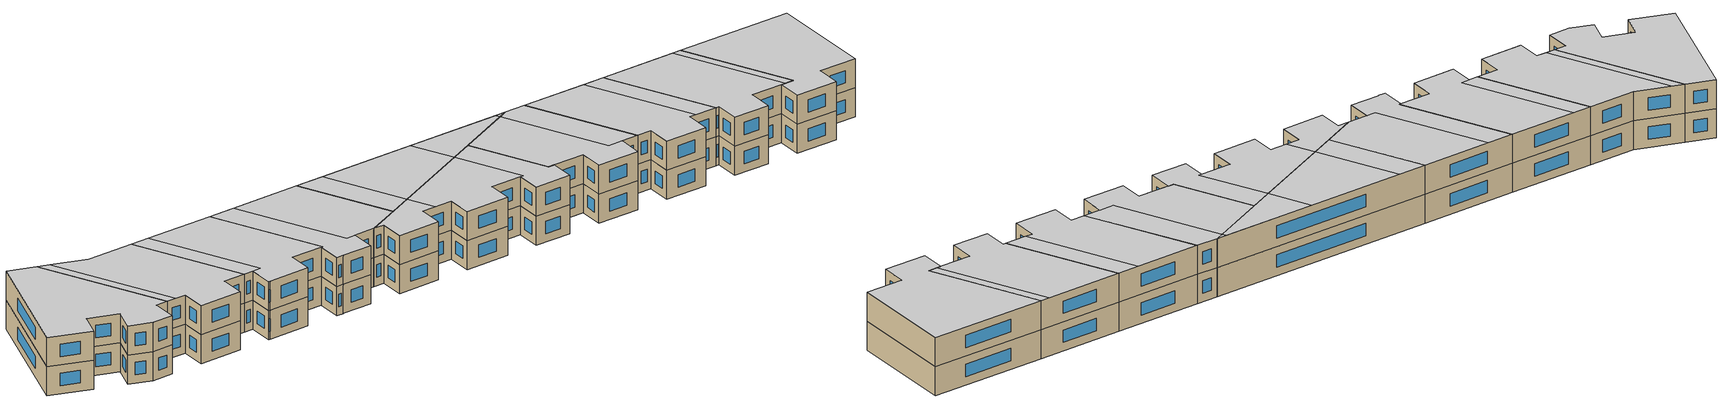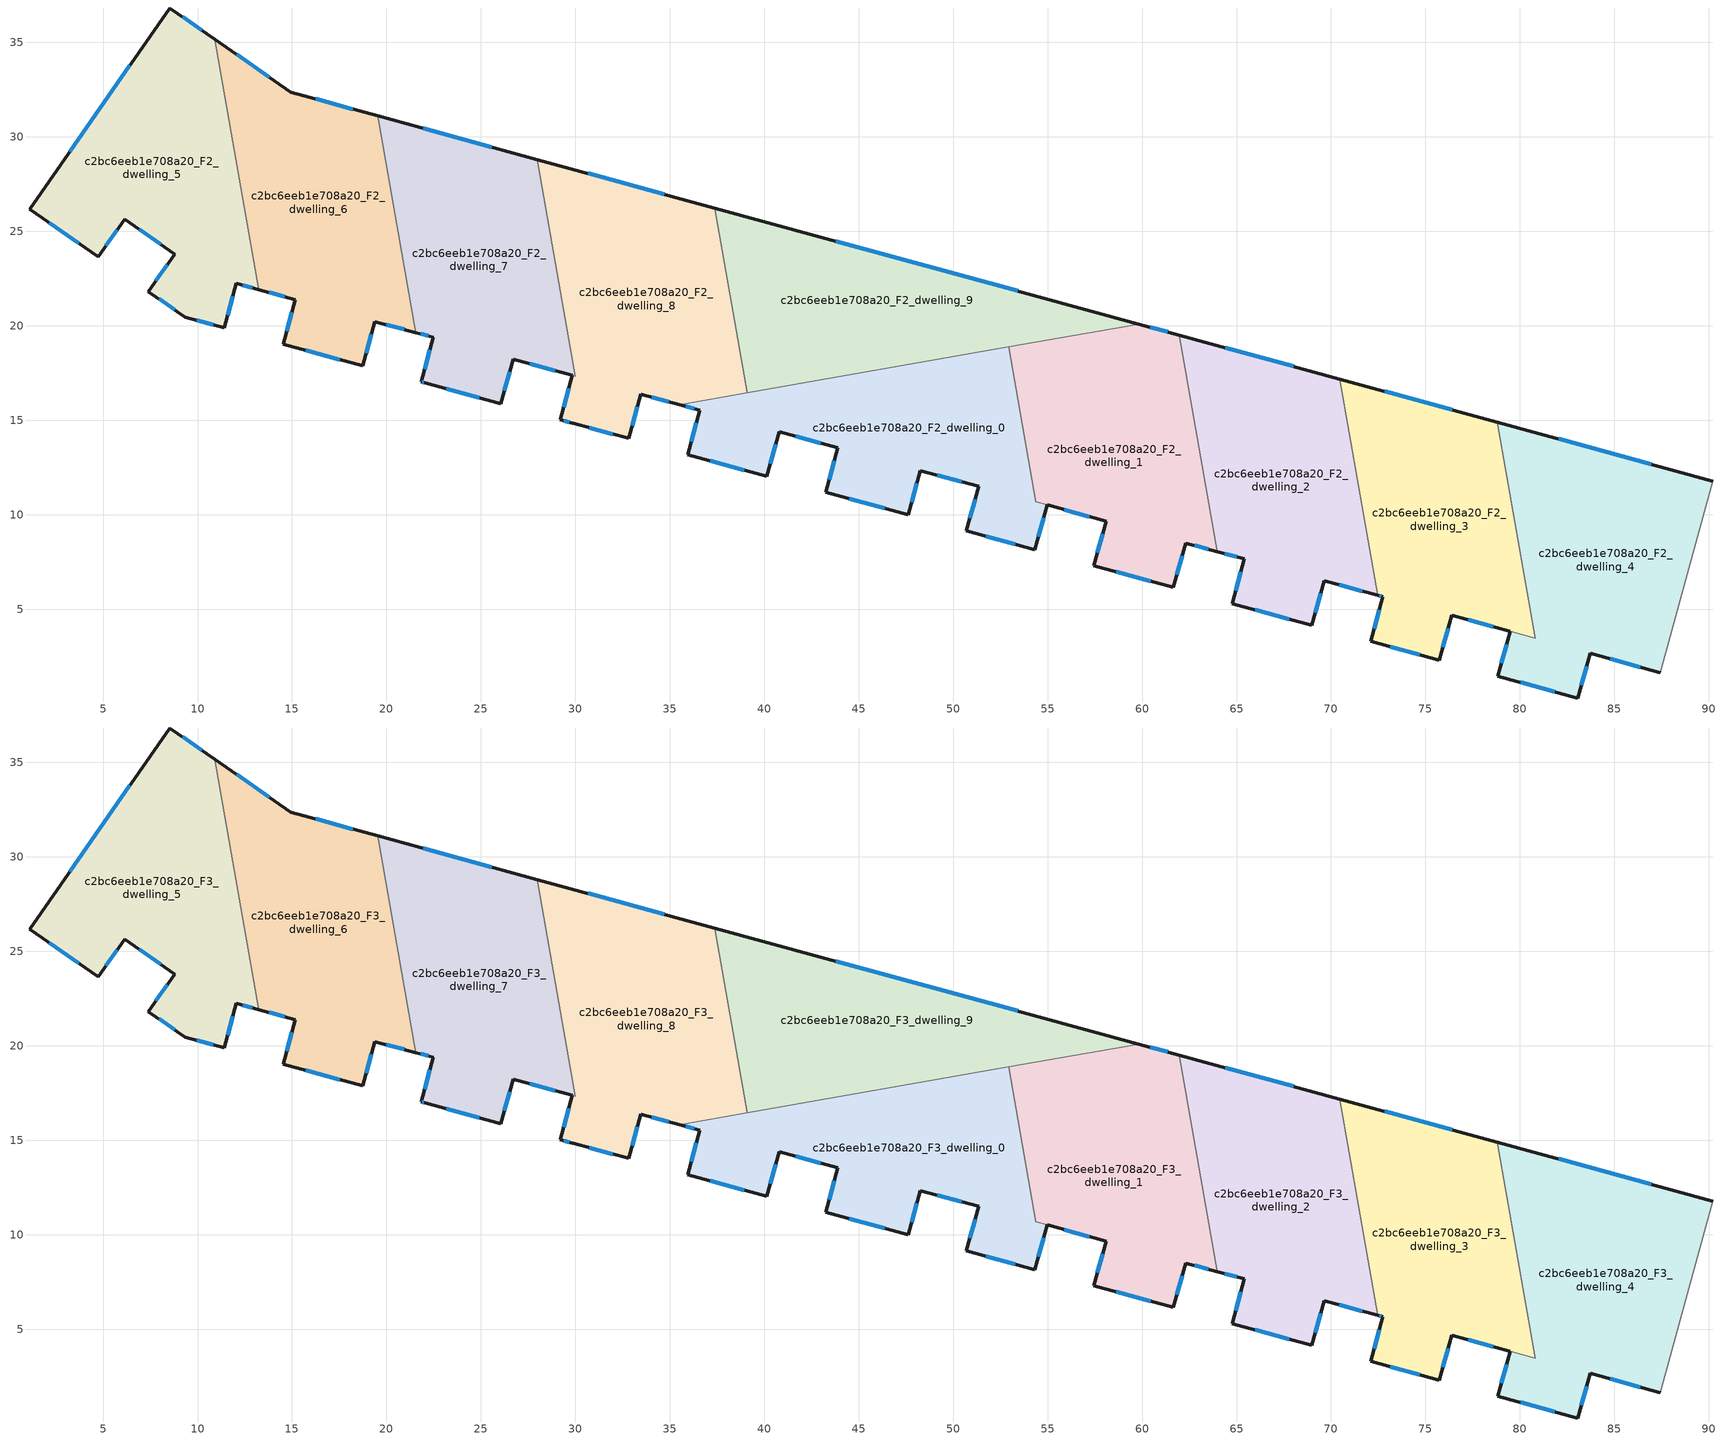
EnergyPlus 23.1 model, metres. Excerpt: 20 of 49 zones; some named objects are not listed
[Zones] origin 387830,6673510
c2bc6eeb1e708a20_F2_dwelling_0
 floor to c2bc6eeb1e708a20_F1_dwelling_0 (EU_floor_Construction): 52.94,18.88 54.38,10.68 54.97,10.52 54.33,8.15 50.7,9.15 51.34,11.5 48.27,12.34 47.61,9.99 43.26,11.18 43.89,13.54 40.79,14.39 40.14,12.04 35.94,13.18 36.59,15.54 35.53,15.83 z6
 wall outside (EU_wall_Construction): 35.53,15.83 36.59,15.54 35.94,13.18 40.14,12.04 40.79,14.39 43.89,13.54 43.26,11.18 47.61,9.99 48.27,12.34 51.34,11.5 50.7,9.15 54.33,8.15 54.97,10.52 z6:9
 wall to c2bc6eeb1e708a20_F2_dwelling_1 (EU_wall_Construction): 54.97,10.52 54.38,10.68 / 54.38,10.69 52.94,18.88 z6:9
 wall to c2bc6eeb1e708a20_F2_dwelling_9 (EU_wall_Construction): 52.94,18.88 39.09,16.45 z6:9
 wall to c2bc6eeb1e708a20_F2_dwelling_8 (EU_wall_Construction): 39.09,16.45 35.53,15.83 z6:9
 window (EU_Window_Construction): 51.74,8.86 53.29,8.44 / 51.16,10.83 50.88,9.82 / 49.15,12.1 50.46,11.74 / 47.8,10.66 48.08,11.67 / 44.51,10.84 46.37,10.33 / 43.71,12.87 43.44,11.85 / 41.67,14.15 43,13.79 / 40.33,12.71 40.6,13.72 / 37.14,12.86 38.94,12.36 / 36.41,14.86 36.13,13.86 / 35.83,15.74 36.29,15.62 / 54.51,8.83 54.79,9.84 z6.86:8.14
c2bc6eeb1e708a20_F2_dwelling_1
 floor to c2bc6eeb1e708a20_F1_dwelling_1 (EU_floor_Construction): 61.97,19.51 63.98,8.05 62.3,8.5 61.66,6.15 57.44,7.3 58.1,9.66 54.38,10.68 52.94,18.88 59.84,20.09 z6
 wall outside (EU_wall_Construction): 61.97,19.51 59.84,20.09 / 54.98,10.52 58.1,9.66 57.44,7.3 61.66,6.15 62.3,8.5 63.98,8.05 z6:9
 wall to c2bc6eeb1e708a20_F2_dwelling_2 (EU_wall_Construction): 63.98,8.05 61.97,19.51 z6:9
 wall to c2bc6eeb1e708a20_F2_dwelling_9 (EU_wall_Construction): 59.84,20.09 52.94,18.88 z6:9
 window (EU_Window_Construction): 61.36,19.68 60.44,19.93 / 62.78,8.37 63.5,8.18 / 61.84,6.82 62.12,7.83 / 58.64,6.97 60.45,6.48 / 57.91,8.99 57.63,7.98 / 55.87,10.27 57.21,9.91 z6.86:8.14
c2bc6eeb1e708a20_F2_dwelling_2
 floor to c2bc6eeb1e708a20_F1_dwelling_2 (EU_floor_Construction): 70.46,17.18 72.47,5.73 69.64,6.51 68.99,4.14 64.78,5.29 65.41,7.66 63.98,8.05 61.97,19.51 z6
 wall outside (EU_wall_Construction): 63.98,8.05 65.41,7.66 64.78,5.29 68.99,4.14 69.64,6.51 72.47,5.73 / 70.46,17.18 61.97,19.51 z6:9
 wall to c2bc6eeb1e708a20_F2_dwelling_3 (EU_wall_Construction): 72.47,5.73 70.46,17.18 z6:9
 window (EU_Window_Construction): 65.23,6.98 64.96,5.97 / 64.39,7.94 65,7.77 / 68.03,17.85 64.39,18.84 / 70.45,6.29 71.66,5.95 / 69.18,4.82 69.46,5.83 / 65.99,4.97 67.79,4.47 z6.86:8.14
c2bc6eeb1e708a20_F2_dwelling_3
 floor to c2bc6eeb1e708a20_F1_dwelling_3 (EU_floor_Construction): 78.8,14.9 80.81,3.47 76.38,4.67 75.74,2.3 72.1,3.29 72.75,5.66 72.47,5.73 70.46,17.18 z6
 wall outside (EU_wall_Construction): 72.47,5.73 72.75,5.66 72.1,3.29 75.74,2.3 76.38,4.67 79.48,3.83 / 78.8,14.9 70.46,17.18 z6:9
 wall to c2bc6eeb1e708a20_F2_dwelling_4 (EU_wall_Construction): 79.48,3.83 80.81,3.47 78.8,14.9 z6:9
 window (EU_Window_Construction): 77.27,4.43 78.59,4.07 / 75.92,2.98 76.2,3.99 / 73.14,3.01 74.7,2.58 / 72.57,4.98 72.29,3.97 / 72.55,5.71 72.67,5.68 / 76.42,15.56 72.84,16.53 z6.86:8.14
c2bc6eeb1e708a20_F2_dwelling_4
 floor to c2bc6eeb1e708a20_F1_dwelling_4 (EU_floor_Construction): 90.2,11.79 87.43,1.63 83.72,2.67 83.05,0.3 78.84,1.45 79.48,3.83 80.81,3.47 78.8,14.9 z6
 wall outside (EU_wall_Construction): 90.2,11.79 78.8,14.9 / 79.48,3.83 78.84,1.45 83.05,0.3 83.72,2.67 87.43,1.63 z6:9
 wall adiabatic (EU_wall_Construction): 87.43,1.63 90.2,11.79 z6:9
 window (EU_Window_Construction): 86.95,12.68 82.06,14.01 / 84.78,2.37 86.37,1.93 / 83.24,0.98 83.53,1.99 / 80.04,1.12 81.85,0.63 / 79.3,3.15 79.02,2.13 z6.86:8.14
c2bc6eeb1e708a20_F2_dwelling_5
 floor to c2bc6eeb1e708a20_F1_dwelling_5 (EU_floor_Construction): 10.92,35.16 13.24,21.92 12.05,22.24 11.41,19.89 9.36,20.45 7.4,21.82 8.8,23.79 6.15,25.65 4.75,23.66 1.12,26.18 8.53,36.83 z6
 wall outside (EU_wall_Construction): 10.92,35.16 8.53,36.83 1.12,26.18 4.75,23.66 6.15,25.65 8.8,23.79 7.4,21.82 9.36,20.45 11.41,19.89 12.05,22.24 13.24,21.92 z6:9
 wall to c2bc6eeb1e708a20_F2_dwelling_6 (EU_wall_Construction): 13.24,21.92 10.92,35.16 z6:9
 window (EU_Window_Construction): 7.96,21.43 8.8,20.84 / 8.4,23.23 7.8,22.38 / 6.91,25.12 8.04,24.32 / 5.15,24.23 5.75,25.08 / 2.16,25.46 3.72,24.38 / 6.41,33.78 3.24,29.22 / 10.24,35.64 9.21,36.35 / 12.39,22.15 12.9,22.01 / 11.59,20.56 11.87,21.57 / 9.95,20.29 10.82,20.05 z6.86:8.14
c2bc6eeb1e708a20_F2_dwelling_6
 floor to c2bc6eeb1e708a20_F1_dwelling_6 (EU_floor_Construction): 19.55,31.11 21.56,19.64 19.38,20.23 18.74,17.89 14.53,19.04 15.16,21.39 13.24,21.92 10.92,35.16 14.93,32.37 z6
 wall outside (EU_wall_Construction): 13.24,21.92 15.16,21.39 14.53,19.04 18.74,17.89 19.38,20.23 21.56,19.64 / 19.55,31.11 14.93,32.37 10.92,35.16 z6:9
 wall to c2bc6eeb1e708a20_F2_dwelling_7 (EU_wall_Construction): 21.56,19.64 19.55,31.11 z6:9
 window (EU_Window_Construction): 14.98,20.72 14.71,19.71 / 13.79,21.77 14.62,21.54 / 13.79,33.17 12.07,34.36 / 18.23,31.47 16.25,32.01 / 20,20.06 20.93,19.81 / 18.92,18.56 19.2,19.56 / 15.74,18.71 17.54,18.22 z6.86:8.14
c2bc6eeb1e708a20_F2_dwelling_7
 floor to c2bc6eeb1e708a20_F1_dwelling_7 (EU_floor_Construction): 27.99,28.8 30.01,17.33 26.7,18.24 26.06,15.88 22.02,16.99 21.85,17.04 22.48,19.4 21.56,19.64 19.55,31.11 z6
 wall outside (EU_wall_Construction): 21.56,19.64 22.48,19.4 21.85,17.04 22.02,16.99 26.06,15.88 26.7,18.24 29.84,17.38 / 27.99,28.8 19.55,31.11 z6:9
 wall to c2bc6eeb1e708a20_F2_dwelling_8 (EU_wall_Construction): 30.01,17.34 27.99,28.8 / 29.84,17.38 30.01,17.33 z6:9
 window (EU_Window_Construction): 26.25,16.56 26.52,17.57 / 23.18,16.67 24.91,16.2 / 21.9,17.02 21.97,17 / 22.3,18.72 22.03,17.71 / 21.82,19.57 22.22,19.47 / 25.58,29.46 21.96,30.45 / 27.6,18 28.94,17.63 z6.86:8.14
c2bc6eeb1e708a20_F2_dwelling_8
 floor to c2bc6eeb1e708a20_F1_dwelling_8 (EU_floor_Construction): 37.38,26.23 39.09,16.45 35.53,15.83 33.46,16.39 32.82,14.04 29.9,14.84 29.86,14.85 29.2,15.03 29.84,17.38 30.01,17.33 27.99,28.8 z6
 wall outside (EU_wall_Construction): 37.38,26.23 27.99,28.8 / 29.84,17.38 29.2,15.03 29.86,14.85 29.9,14.84 32.82,14.04 33.46,16.39 35.53,15.83 z6:9
 wall to c2bc6eeb1e708a20_F2_dwelling_9 (EU_wall_Construction): 39.09,16.45 37.38,26.23 z6:9
 window (EU_Window_Construction): 34.7,26.97 30.67,28.07 / 34.05,16.23 34.94,15.99 / 33.01,14.71 33.28,15.72 / 30.73,14.61 31.99,14.26 / 29.39,14.98 29.67,14.9 / 29.66,16.71 29.38,15.7 z6.86:8.14
c2bc6eeb1e708a20_F2_dwelling_9
 floor to c2bc6eeb1e708a20_F1_dwelling_9 (EU_floor_Construction): 59.84,20.09 39.09,16.45 37.38,26.23 z6
 wall outside (EU_wall_Construction): 59.84,20.09 37.38,26.23 z6:9
 window (EU_Window_Construction): 53.42,21.85 43.79,24.48 z6.86:8.14
c2bc6eeb1e708a20_F3_dwelling_0
 floor to c2bc6eeb1e708a20_F2_dwelling_0 (EU_floor_Construction): 52.94,18.88 54.38,10.68 54.97,10.52 54.33,8.15 50.7,9.15 51.34,11.5 48.27,12.34 47.61,9.99 43.26,11.18 43.89,13.54 40.79,14.39 40.14,12.04 35.94,13.18 36.59,15.54 35.53,15.83 z9
 wall outside (EU_wall_Construction): 35.53,15.83 36.59,15.54 35.94,13.18 40.14,12.04 40.79,14.39 43.89,13.54 43.26,11.18 47.61,9.99 48.27,12.34 51.34,11.5 50.7,9.15 54.33,8.15 54.97,10.52 z9:12
 wall to c2bc6eeb1e708a20_F3_dwelling_1 (EU_wall_Construction): 54.97,10.52 54.38,10.68 / 54.38,10.69 52.94,18.88 z9:12
 wall to c2bc6eeb1e708a20_F3_dwelling_9 (EU_wall_Construction): 52.94,18.88 39.09,16.45 z9:12
 wall to c2bc6eeb1e708a20_F3_dwelling_8 (EU_wall_Construction): 39.09,16.45 35.53,15.83 z9:12
 window (EU_Window_Construction): 51.74,8.86 53.29,8.44 / 51.16,10.83 50.88,9.82 / 49.15,12.1 50.46,11.74 / 47.8,10.66 48.08,11.67 / 44.51,10.84 46.37,10.33 / 43.71,12.87 43.44,11.85 / 41.67,14.15 43,13.79 / 40.33,12.71 40.6,13.72 / 37.14,12.86 38.94,12.36 / 36.41,14.86 36.13,13.86 / 35.83,15.74 36.29,15.62 / 54.51,8.83 54.79,9.84 z9.86:11.14
 ceiling to c2bc6eeb1e708a20_F4_dwelling_4 (EU_floor_Construction): 51.63,11.43 50.4,18.44 41.69,16.91 42.19,14.01 43.89,13.54 43.26,11.18 47.61,9.99 48.27,12.34 51.34,11.5 z12
 ceiling to c2bc6eeb1e708a20_F4_dwelling_5 (EU_floor_Construction): 54.33,8.15 54.97,10.52 54.38,10.69 52.94,18.88 50.4,18.44 51.63,11.43 51.34,11.5 50.7,9.15 z12
 ceiling to c2bc6eeb1e708a20_F4_dwelling_3 (EU_floor_Construction): 42.19,14.01 41.69,16.91 35.53,15.83 36.59,15.54 35.94,13.18 40.14,12.04 40.79,14.39 z12
c2bc6eeb1e708a20_F3_dwelling_1
 floor to c2bc6eeb1e708a20_F2_dwelling_1 (EU_floor_Construction): 61.97,19.51 63.98,8.05 62.3,8.5 61.66,6.15 57.44,7.3 58.1,9.66 54.38,10.68 52.94,18.88 59.84,20.09 z9
 wall outside (EU_wall_Construction): 61.97,19.51 59.84,20.09 / 54.98,10.52 58.1,9.66 57.44,7.3 61.66,6.15 62.3,8.5 63.98,8.05 z9:12
 wall to c2bc6eeb1e708a20_F3_dwelling_2 (EU_wall_Construction): 63.98,8.05 61.97,19.51 z9:12
 wall to c2bc6eeb1e708a20_F3_dwelling_9 (EU_wall_Construction): 59.84,20.09 52.94,18.88 z9:12
 window (EU_Window_Construction): 61.36,19.68 60.44,19.93 / 62.78,8.37 63.5,8.18 / 61.84,6.82 62.12,7.83 / 58.64,6.97 60.45,6.48 / 57.91,8.99 57.63,7.98 / 55.87,10.27 57.21,9.91 z9.86:11.14
 ceiling to c2bc6eeb1e708a20_F4_dwelling_5 (EU_floor_Construction): 61.66,6.15 62.3,8.5 60.87,8.89 58.93,19.93 52.94,18.88 54.38,10.69 58.1,9.66 57.44,7.3 z12
 ceiling to c2bc6eeb1e708a20_F4_dwelling_6 (EU_floor_Construction): 63.98,8.05 61.97,19.51 59.83,20.09 58.93,19.93 60.87,8.89 z12
c2bc6eeb1e708a20_F3_dwelling_2
 floor to c2bc6eeb1e708a20_F2_dwelling_2 (EU_floor_Construction): 70.46,17.18 72.47,5.73 69.64,6.51 68.99,4.14 64.78,5.29 65.41,7.66 63.98,8.05 61.97,19.51 z9
 wall outside (EU_wall_Construction): 63.98,8.05 65.41,7.66 64.78,5.29 68.99,4.14 69.64,6.51 72.47,5.73 / 70.46,17.18 61.97,19.51 z9:12
 wall to c2bc6eeb1e708a20_F3_dwelling_3 (EU_wall_Construction): 72.47,5.73 70.46,17.18 z9:12
 window (EU_Window_Construction): 65.23,6.98 64.96,5.97 / 64.39,7.94 65,7.77 / 68.03,17.85 64.39,18.84 / 70.45,6.29 71.66,5.95 / 69.18,4.82 69.46,5.83 / 65.99,4.97 67.79,4.47 z9.86:11.14
 ceiling to c2bc6eeb1e708a20_F4_dwelling_6 (EU_floor_Construction): 68.99,4.14 69.64,6.51 70.33,6.32 68.32,17.77 61.97,19.51 63.98,8.05 65.41,7.66 64.78,5.29 z12
 ceiling to c2bc6eeb1e708a20_F4_dwelling_7 (EU_floor_Construction): 72.47,5.73 70.46,17.18 68.32,17.77 70.33,6.32 z12
c2bc6eeb1e708a20_F3_dwelling_3
 floor to c2bc6eeb1e708a20_F2_dwelling_3 (EU_floor_Construction): 78.8,14.9 80.81,3.47 76.38,4.67 75.74,2.3 72.1,3.29 72.75,5.66 72.47,5.73 70.46,17.18 z9
 wall outside (EU_wall_Construction): 72.47,5.73 72.75,5.66 72.1,3.29 75.74,2.3 76.38,4.67 79.48,3.83 / 78.8,14.9 70.46,17.18 z9:12
 wall to c2bc6eeb1e708a20_F3_dwelling_4 (EU_wall_Construction): 79.48,3.83 80.81,3.47 78.8,14.9 z9:12
 window (EU_Window_Construction): 77.27,4.43 78.59,4.07 / 75.92,2.98 76.2,3.99 / 73.14,3.01 74.7,2.58 / 72.57,4.98 72.29,3.97 / 72.55,5.71 72.67,5.68 / 76.42,15.56 72.84,16.53 z9.86:11.14
 ceiling to c2bc6eeb1e708a20_F4_dwelling_7 (EU_floor_Construction): 79.91,3.71 77.91,15.15 70.46,17.18 72.47,5.73 72.75,5.66 72.1,3.29 75.74,2.3 76.38,4.67 79.48,3.83 z12
 ceiling to c2bc6eeb1e708a20_F4_dwelling_8 (EU_floor_Construction): 80.81,3.47 78.8,14.9 77.91,15.15 79.91,3.71 z12
c2bc6eeb1e708a20_F3_dwelling_4
 floor to c2bc6eeb1e708a20_F2_dwelling_4 (EU_floor_Construction): 90.2,11.79 87.43,1.63 83.72,2.67 83.05,0.3 78.84,1.45 79.48,3.83 80.81,3.47 78.8,14.9 z9
 wall outside (EU_wall_Construction): 90.2,11.79 78.8,14.9 / 79.48,3.83 78.84,1.45 83.05,0.3 83.72,2.67 87.43,1.63 z9:12
 wall adiabatic (EU_wall_Construction): 87.43,1.63 90.2,11.79 z9:12
 window (EU_Window_Construction): 86.95,12.68 82.06,14.01 / 84.78,2.37 86.37,1.93 / 83.24,0.98 83.53,1.99 / 80.04,1.12 81.85,0.63 / 79.3,3.15 79.02,2.13 z9.86:11.14
 ceiling to c2bc6eeb1e708a20_F4_dwelling_8 (EU_floor_Construction): 87.43,1.63 90.2,11.79 78.8,14.9 80.81,3.47 79.48,3.83 78.84,1.45 83.05,0.3 83.72,2.67 z12
c2bc6eeb1e708a20_F3_dwelling_5
 floor to c2bc6eeb1e708a20_F2_dwelling_5 (EU_floor_Construction): 10.92,35.16 13.24,21.92 12.05,22.24 11.41,19.89 9.36,20.45 7.4,21.82 8.8,23.79 6.15,25.65 4.75,23.66 1.12,26.18 8.53,36.83 z9
 wall outside (EU_wall_Construction): 10.92,35.16 8.53,36.83 1.12,26.18 4.75,23.66 6.15,25.65 8.8,23.79 7.4,21.82 9.36,20.45 11.41,19.89 12.05,22.24 13.24,21.92 z9:12
 wall to c2bc6eeb1e708a20_F3_dwelling_6 (EU_wall_Construction): 13.24,21.92 10.92,35.16 z9:12
 window (EU_Window_Construction): 7.96,21.43 8.8,20.84 / 8.4,23.23 7.8,22.38 / 6.91,25.12 8.04,24.32 / 5.15,24.23 5.75,25.08 / 2.16,25.46 3.72,24.38 / 6.41,33.78 3.24,29.22 / 10.24,35.64 9.21,36.35 / 12.39,22.15 12.9,22.01 / 11.59,20.56 11.87,21.57 / 9.95,20.29 10.82,20.05 z9.86:11.14
 ceiling to c2bc6eeb1e708a20_F4_dwelling_0 (EU_floor_Construction): 11.41,19.89 12.05,22.24 13.24,21.92 10.92,35.16 8.53,36.83 1.12,26.18 4.75,23.66 6.15,25.65 8.8,23.79 7.4,21.82 9.36,20.45 z12
c2bc6eeb1e708a20_F3_dwelling_6
 floor to c2bc6eeb1e708a20_F2_dwelling_6 (EU_floor_Construction): 19.55,31.11 21.56,19.64 19.38,20.23 18.74,17.89 14.53,19.04 15.16,21.39 13.24,21.92 10.92,35.16 14.93,32.37 z9
 wall outside (EU_wall_Construction): 13.24,21.92 15.16,21.39 14.53,19.04 18.74,17.89 19.38,20.23 21.56,19.64 / 19.55,31.11 14.93,32.37 10.92,35.16 z9:12
 wall to c2bc6eeb1e708a20_F3_dwelling_7 (EU_wall_Construction): 21.56,19.64 19.55,31.11 z9:12
 window (EU_Window_Construction): 14.98,20.72 14.71,19.71 / 13.79,21.77 14.62,21.54 / 13.79,33.17 12.07,34.36 / 18.23,31.47 16.25,32.01 / 20,20.06 20.93,19.81 / 18.92,18.56 19.2,19.56 / 15.74,18.71 17.54,18.22 z9.86:11.14
 ceiling to c2bc6eeb1e708a20_F4_dwelling_1 (EU_floor_Construction): 21.56,19.64 19.55,31.11 14.93,32.37 11.93,34.46 14.18,21.66 15.16,21.39 14.53,19.04 14.65,19.01 18.74,17.89 19.38,20.23 z12
 ceiling to c2bc6eeb1e708a20_F4_dwelling_0 (EU_floor_Construction): 14.18,21.66 11.93,34.46 10.92,35.16 13.24,21.92 z12
c2bc6eeb1e708a20_F3_dwelling_7
 floor to c2bc6eeb1e708a20_F2_dwelling_7 (EU_floor_Construction): 27.99,28.8 30.01,17.33 26.7,18.24 26.06,15.88 22.02,16.99 21.85,17.04 22.48,19.4 21.56,19.64 19.55,31.11 z9
 wall outside (EU_wall_Construction): 21.56,19.64 22.48,19.4 21.85,17.04 22.02,16.99 26.06,15.88 26.7,18.24 29.84,17.38 / 27.99,28.8 19.55,31.11 z9:12
 wall to c2bc6eeb1e708a20_F3_dwelling_8 (EU_wall_Construction): 30.01,17.34 27.99,28.8 / 29.84,17.38 30.01,17.33 z9:12
 window (EU_Window_Construction): 26.25,16.56 26.52,17.57 / 23.18,16.67 24.91,16.2 / 21.9,17.02 21.97,17 / 22.3,18.72 22.03,17.71 / 21.82,19.57 22.22,19.47 / 25.58,29.46 21.96,30.45 / 27.6,18 28.94,17.63 z9.86:11.14
 ceiling to c2bc6eeb1e708a20_F4_dwelling_2 (EU_floor_Construction): 30.01,17.33 27.99,28.8 21.35,30.62 23.36,19.17 22.48,19.4 21.85,17.04 26.06,15.88 26.7,18.24 z12
 ceiling to c2bc6eeb1e708a20_F4_dwelling_1 (EU_floor_Construction): 23.36,19.17 21.35,30.62 19.55,31.11 21.56,19.64 22.5,19.39 z12
c2bc6eeb1e708a20_F3_dwelling_8
 floor to c2bc6eeb1e708a20_F2_dwelling_8 (EU_floor_Construction): 37.38,26.23 39.09,16.45 35.53,15.83 33.46,16.39 32.82,14.04 29.9,14.84 29.86,14.85 29.2,15.03 29.84,17.38 30.01,17.33 27.99,28.8 z9
 wall outside (EU_wall_Construction): 37.38,26.23 27.99,28.8 / 29.84,17.38 29.2,15.03 29.86,14.85 29.9,14.84 32.82,14.04 33.46,16.39 35.53,15.83 z9:12
 wall to c2bc6eeb1e708a20_F3_dwelling_9 (EU_wall_Construction): 39.09,16.45 37.38,26.23 z9:12
 window (EU_Window_Construction): 34.7,26.97 30.67,28.07 / 34.05,16.23 34.94,15.99 / 33.01,14.71 33.28,15.72 / 30.73,14.61 31.99,14.26 / 29.39,14.98 29.67,14.9 / 29.66,16.71 29.38,15.7 z9.86:11.14
 ceiling to c2bc6eeb1e708a20_F4_dwelling_3 (EU_floor_Construction): 39.09,16.45 37.38,26.23 30.59,28.09 32.6,16.62 35.53,15.83 z12
 ceiling to c2bc6eeb1e708a20_F4_dwelling_2 (EU_floor_Construction): 32.82,14.04 33.46,16.39 32.6,16.62 30.59,28.09 27.99,28.8 30.01,17.33 29.84,17.38 29.2,15.03 29.86,14.85 29.89,14.84 z12
c2bc6eeb1e708a20_F3_dwelling_9
 floor to c2bc6eeb1e708a20_F2_dwelling_9 (EU_floor_Construction): 59.84,20.09 39.09,16.45 37.38,26.23 z9
 wall outside (EU_wall_Construction): 59.84,20.09 37.38,26.23 z9:12
 window (EU_Window_Construction): 53.42,21.85 43.79,24.48 z9.86:11.14
 ceiling to c2bc6eeb1e708a20_F4_dwelling_4 (EU_floor_Construction): 50.4,18.44 49.62,22.88 40.18,25.47 41.69,16.91 z12
 ceiling to c2bc6eeb1e708a20_F4_dwelling_3 (EU_floor_Construction): 41.69,16.91 40.18,25.47 37.38,26.23 39.09,16.45 z12
 ceiling to c2bc6eeb1e708a20_F4_dwelling_5 (EU_floor_Construction): 58.93,19.93 58.86,20.36 49.62,22.88 50.4,18.44 z12
 ceiling to c2bc6eeb1e708a20_F4_dwelling_6 (EU_floor_Construction): 59.83,20.09 58.86,20.36 58.93,19.93 z12
[Building]
EU S2 Campaign: North Axis=0; Terrain=City; Solar Distribution=FullExterior
[Site:Location]
Helsinki-Vantaa.AP: Latitude=60.317; Longitude=24.963; Time Zone=2; Elevation=54.6
[SizingPeriod:WeatherFileDays]
AnnualSizingPeriod: Begin Month=1; Begin Day of Month=1; End Month=12; End Day of Month=31; Day of Week for Start Day=Monday; Use Weather File Daylight Saving Period=No; Use Weather File Rain and Snow Indicators=No
[MATERIAL]
EU_InternalMass_Material: Roughness=MediumRough; Thickness=0.1; Conductivity=1; Density=1800; Specific Heat=900; Thermal Absorptance=0.9; Solar Absorptance=0.7; Visible Absorptance=0.7
[MATERIAL:NOMASS] Roughness=MediumRough; Thermal Absorptance=0.9; Solar Absorptance=0.7; Visible Absorptance=0.7
Name | Thermal Resistance
EU_wall_NoMass | 5.91765
EU_floor_NoMass | 6.2875
[WINDOWMATERIAL:SIMPLEGLAZINGSYSTEM]
EU_Window_SimpleGlazing: UFactor=0.994035; Solar Heat Gain Coefficient=0.7; Visible Transmittance=0.7
[CONSTRUCTION]
EU_wall_Construction: EU_wall_NoMass
EU_floor_Construction: EU_floor_NoMass
EU_Window_Construction: EU_Window_SimpleGlazing
EU_InternalMass_Construction: EU_InternalMass_Material
[ZONE] Type=1; Multiplier=1; Ceiling Height=autocalculate; Floor Area=autocalculate; Part of Total Floor Area=Yes
Name | Volume
c2bc6eeb1e708a20_F2_dwelling_0; c2bc6eeb1e708a20_F3_dwelling_0 | 313.651
c2bc6eeb1e708a20_F2_dwelling_1; c2bc6eeb1e708a20_F3_dwelling_1 | 311.273
c2bc6eeb1e708a20_F2_dwelling_2; c2bc6eeb1e708a20_F3_dwelling_2 | 310.025
c2bc6eeb1e708a20_F2_dwelling_3; c2bc6eeb1e708a20_F3_dwelling_3 | 300.372
c2bc6eeb1e708a20_F2_dwelling_4; c2bc6eeb1e708a20_F3_dwelling_4 | 326.916
c2bc6eeb1e708a20_F2_dwelling_5; c2bc6eeb1e708a20_F3_dwelling_5; c2bc6eeb1e708a20_F2_dwelling_9; c2bc6eeb1e708a20_F3_dwelling_9 | 313.742
c2bc6eeb1e708a20_F2_dwelling_6; c2bc6eeb1e708a20_F3_dwelling_6 | 313.642
c2bc6eeb1e708a20_F2_dwelling_7; c2bc6eeb1e708a20_F3_dwelling_7 | 308.59
c2bc6eeb1e708a20_F2_dwelling_8; c2bc6eeb1e708a20_F3_dwelling_8 | 325.484
[INTERNALMASS] Construction=EU_InternalMass_Construction
Name | Zone or ZoneList | Surface Area
c2bc6eeb1e708a20_F2_dwelling_0_EU_InternalMass | c2bc6eeb1e708a20_F2_dwelling_0 | 104.551
c2bc6eeb1e708a20_F2_dwelling_1_EU_InternalMass | c2bc6eeb1e708a20_F2_dwelling_1 | 103.758
c2bc6eeb1e708a20_F2_dwelling_2_EU_InternalMass | c2bc6eeb1e708a20_F2_dwelling_2 | 103.342
c2bc6eeb1e708a20_F2_dwelling_3_EU_InternalMass | c2bc6eeb1e708a20_F2_dwelling_3 | 100.125
c2bc6eeb1e708a20_F2_dwelling_4_EU_InternalMass | c2bc6eeb1e708a20_F2_dwelling_4 | 108.972
c2bc6eeb1e708a20_F2_dwelling_5_EU_InternalMass | c2bc6eeb1e708a20_F2_dwelling_5 | 104.581
c2bc6eeb1e708a20_F2_dwelling_6_EU_InternalMass | c2bc6eeb1e708a20_F2_dwelling_6 | 104.548
c2bc6eeb1e708a20_F2_dwelling_7_EU_InternalMass | c2bc6eeb1e708a20_F2_dwelling_7 | 102.863
c2bc6eeb1e708a20_F2_dwelling_8_EU_InternalMass | c2bc6eeb1e708a20_F2_dwelling_8 | 108.494
c2bc6eeb1e708a20_F2_dwelling_9_EU_InternalMass | c2bc6eeb1e708a20_F2_dwelling_9 | 104.58
c2bc6eeb1e708a20_F3_dwelling_0_EU_InternalMass | c2bc6eeb1e708a20_F3_dwelling_0 | 104.551
c2bc6eeb1e708a20_F3_dwelling_1_EU_InternalMass | c2bc6eeb1e708a20_F3_dwelling_1 | 103.758
c2bc6eeb1e708a20_F3_dwelling_2_EU_InternalMass | c2bc6eeb1e708a20_F3_dwelling_2 | 103.342
c2bc6eeb1e708a20_F3_dwelling_3_EU_InternalMass | c2bc6eeb1e708a20_F3_dwelling_3 | 100.125
c2bc6eeb1e708a20_F3_dwelling_4_EU_InternalMass | c2bc6eeb1e708a20_F3_dwelling_4 | 108.972
c2bc6eeb1e708a20_F3_dwelling_5_EU_InternalMass | c2bc6eeb1e708a20_F3_dwelling_5 | 104.581
c2bc6eeb1e708a20_F3_dwelling_6_EU_InternalMass | c2bc6eeb1e708a20_F3_dwelling_6 | 104.548
c2bc6eeb1e708a20_F3_dwelling_7_EU_InternalMass | c2bc6eeb1e708a20_F3_dwelling_7 | 102.863
c2bc6eeb1e708a20_F3_dwelling_8_EU_InternalMass | c2bc6eeb1e708a20_F3_dwelling_8 | 108.494
c2bc6eeb1e708a20_F3_dwelling_9_EU_InternalMass | c2bc6eeb1e708a20_F3_dwelling_9 | 104.58
[OTHEREQUIPMENT] Fuel Type=Electricity; Design Level Calculation Method=Watts/Area; Power per Zone Floor Area=1; Fraction Latent=0; Fraction Radiant=0; Fraction Lost=0; Carbon Dioxide Generation Rate=0; EndUse Subcategory=EU_Step8_InternalGains
Name | Zone or ZoneList or Space or SpaceList | Schedule
EU_Step8_InternalGain_c2bc6eeb1e708a20_F2_dwelling_0_f000 | c2bc6eeb1e708a20_F2_dwelling_0 | EU_Step8_GainSchedule_c2bc6eeb1e708a20_F2_dwelling_0_f000
EU_Step8_InternalGain_c2bc6eeb1e708a20_F2_dwelling_1_f000 | c2bc6eeb1e708a20_F2_dwelling_1 | EU_Step8_GainSchedule_c2bc6eeb1e708a20_F2_dwelling_1_f000
EU_Step8_InternalGain_c2bc6eeb1e708a20_F2_dwelling_2_f000 | c2bc6eeb1e708a20_F2_dwelling_2 | EU_Step8_GainSchedule_c2bc6eeb1e708a20_F2_dwelling_2_f000
EU_Step8_InternalGain_c2bc6eeb1e708a20_F2_dwelling_3_f000 | c2bc6eeb1e708a20_F2_dwelling_3 | EU_Step8_GainSchedule_c2bc6eeb1e708a20_F2_dwelling_3_f000
EU_Step8_InternalGain_c2bc6eeb1e708a20_F2_dwelling_4_f000 | c2bc6eeb1e708a20_F2_dwelling_4 | EU_Step8_GainSchedule_c2bc6eeb1e708a20_F2_dwelling_4_f000
EU_Step8_InternalGain_c2bc6eeb1e708a20_F2_dwelling_5_f000 | c2bc6eeb1e708a20_F2_dwelling_5 | EU_Step8_GainSchedule_c2bc6eeb1e708a20_F2_dwelling_5_f000
EU_Step8_InternalGain_c2bc6eeb1e708a20_F2_dwelling_6_f000 | c2bc6eeb1e708a20_F2_dwelling_6 | EU_Step8_GainSchedule_c2bc6eeb1e708a20_F2_dwelling_6_f000
EU_Step8_InternalGain_c2bc6eeb1e708a20_F2_dwelling_7_f000 | c2bc6eeb1e708a20_F2_dwelling_7 | EU_Step8_GainSchedule_c2bc6eeb1e708a20_F2_dwelling_7_f000
EU_Step8_InternalGain_c2bc6eeb1e708a20_F2_dwelling_8_f000 | c2bc6eeb1e708a20_F2_dwelling_8 | EU_Step8_GainSchedule_c2bc6eeb1e708a20_F2_dwelling_8_f000
EU_Step8_InternalGain_c2bc6eeb1e708a20_F2_dwelling_9_f000 | c2bc6eeb1e708a20_F2_dwelling_9 | EU_Step8_GainSchedule_c2bc6eeb1e708a20_F2_dwelling_9_f000
EU_Step8_InternalGain_c2bc6eeb1e708a20_F3_dwelling_0_f000 | c2bc6eeb1e708a20_F3_dwelling_0 | EU_Step8_GainSchedule_c2bc6eeb1e708a20_F3_dwelling_0_f000
EU_Step8_InternalGain_c2bc6eeb1e708a20_F3_dwelling_1_f000 | c2bc6eeb1e708a20_F3_dwelling_1 | EU_Step8_GainSchedule_c2bc6eeb1e708a20_F3_dwelling_1_f000
EU_Step8_InternalGain_c2bc6eeb1e708a20_F3_dwelling_2_f000 | c2bc6eeb1e708a20_F3_dwelling_2 | EU_Step8_GainSchedule_c2bc6eeb1e708a20_F3_dwelling_2_f000
EU_Step8_InternalGain_c2bc6eeb1e708a20_F3_dwelling_3_f000 | c2bc6eeb1e708a20_F3_dwelling_3 | EU_Step8_GainSchedule_c2bc6eeb1e708a20_F3_dwelling_3_f000
EU_Step8_InternalGain_c2bc6eeb1e708a20_F3_dwelling_4_f000 | c2bc6eeb1e708a20_F3_dwelling_4 | EU_Step8_GainSchedule_c2bc6eeb1e708a20_F3_dwelling_4_f000
EU_Step8_InternalGain_c2bc6eeb1e708a20_F3_dwelling_5_f000 | c2bc6eeb1e708a20_F3_dwelling_5 | EU_Step8_GainSchedule_c2bc6eeb1e708a20_F3_dwelling_5_f000
EU_Step8_InternalGain_c2bc6eeb1e708a20_F3_dwelling_6_f000 | c2bc6eeb1e708a20_F3_dwelling_6 | EU_Step8_GainSchedule_c2bc6eeb1e708a20_F3_dwelling_6_f000
EU_Step8_InternalGain_c2bc6eeb1e708a20_F3_dwelling_7_f000 | c2bc6eeb1e708a20_F3_dwelling_7 | EU_Step8_GainSchedule_c2bc6eeb1e708a20_F3_dwelling_7_f000
EU_Step8_InternalGain_c2bc6eeb1e708a20_F3_dwelling_8_f000 | c2bc6eeb1e708a20_F3_dwelling_8 | EU_Step8_GainSchedule_c2bc6eeb1e708a20_F3_dwelling_8_f000
EU_Step8_InternalGain_c2bc6eeb1e708a20_F3_dwelling_9_f000 | c2bc6eeb1e708a20_F3_dwelling_9 | EU_Step8_GainSchedule_c2bc6eeb1e708a20_F3_dwelling_9_f000
[ZONEVENTILATION:DESIGNFLOWRATE] Schedule=EU_AlwaysOn; Design Flow Rate Calculation Method=AirChanges/Hour; Air Changes per Hour=0.596421; Ventilation Type=Natural; Fan Pressure Rise=0; Fan Total Efficiency=1; Constant Term Coefficient=1; Temperature Term Coefficient=0; Velocity Term Coefficient=0; Velocity Squared Term Coefficient=0; Minimum Indoor Temperature=-100; Maximum Indoor Temperature=100; Delta Temperature=-100; Minimum Outdoor Temperature=-100; Maximum Outdoor Temperature=100; Maximum Wind Speed=40
Name | Zone or ZoneList or Space or SpaceList
EU_ConstantAir_c2bc6eeb1e708a20_F2_dwelling_0 | c2bc6eeb1e708a20_F2_dwelling_0
EU_ConstantAir_c2bc6eeb1e708a20_F2_dwelling_1 | c2bc6eeb1e708a20_F2_dwelling_1
EU_ConstantAir_c2bc6eeb1e708a20_F2_dwelling_2 | c2bc6eeb1e708a20_F2_dwelling_2
EU_ConstantAir_c2bc6eeb1e708a20_F2_dwelling_3 | c2bc6eeb1e708a20_F2_dwelling_3
EU_ConstantAir_c2bc6eeb1e708a20_F2_dwelling_4 | c2bc6eeb1e708a20_F2_dwelling_4
EU_ConstantAir_c2bc6eeb1e708a20_F2_dwelling_5 | c2bc6eeb1e708a20_F2_dwelling_5
EU_ConstantAir_c2bc6eeb1e708a20_F2_dwelling_6 | c2bc6eeb1e708a20_F2_dwelling_6
EU_ConstantAir_c2bc6eeb1e708a20_F2_dwelling_7 | c2bc6eeb1e708a20_F2_dwelling_7
EU_ConstantAir_c2bc6eeb1e708a20_F2_dwelling_8 | c2bc6eeb1e708a20_F2_dwelling_8
EU_ConstantAir_c2bc6eeb1e708a20_F2_dwelling_9 | c2bc6eeb1e708a20_F2_dwelling_9
EU_ConstantAir_c2bc6eeb1e708a20_F3_dwelling_0 | c2bc6eeb1e708a20_F3_dwelling_0
EU_ConstantAir_c2bc6eeb1e708a20_F3_dwelling_1 | c2bc6eeb1e708a20_F3_dwelling_1
EU_ConstantAir_c2bc6eeb1e708a20_F3_dwelling_2 | c2bc6eeb1e708a20_F3_dwelling_2
EU_ConstantAir_c2bc6eeb1e708a20_F3_dwelling_3 | c2bc6eeb1e708a20_F3_dwelling_3
EU_ConstantAir_c2bc6eeb1e708a20_F3_dwelling_4 | c2bc6eeb1e708a20_F3_dwelling_4
EU_ConstantAir_c2bc6eeb1e708a20_F3_dwelling_5 | c2bc6eeb1e708a20_F3_dwelling_5
EU_ConstantAir_c2bc6eeb1e708a20_F3_dwelling_6 | c2bc6eeb1e708a20_F3_dwelling_6
EU_ConstantAir_c2bc6eeb1e708a20_F3_dwelling_7 | c2bc6eeb1e708a20_F3_dwelling_7
EU_ConstantAir_c2bc6eeb1e708a20_F3_dwelling_8 | c2bc6eeb1e708a20_F3_dwelling_8
EU_ConstantAir_c2bc6eeb1e708a20_F3_dwelling_9 | c2bc6eeb1e708a20_F3_dwelling_9
[HVACTEMPLATE:ZONE:IDEALLOADSAIRSYSTEM] System Availability Schedule=EU_AlwaysOn; Maximum Heating Supply Air Temperature=50; Minimum Cooling Supply Air Temperature=13; Maximum Heating Supply Air Humidity Ratio=0.0156; Minimum Cooling Supply Air Humidity Ratio=0.0077; Heating Limit=NoLimit; Cooling Limit=NoLimit; Heating Availability Schedule=EU_AlwaysOn; Cooling Availability Schedule=EU_CoolingOff; Dehumidification Control Type=ConstantSensibleHeatRatio; Cooling Sensible Heat Ratio=0.7; Dehumidification Setpoint=60; Humidification Control Type=None; Humidification Setpoint=30; Outdoor Air Method=None; Outdoor Air Flow Rate per Person=0.00944; Outdoor Air Flow Rate per Zone Floor Area=0; Outdoor Air Flow Rate per Zone=0; Demand Controlled Ventilation Type=None; Outdoor Air Economizer Type=NoEconomizer; Heat Recovery Type=None; Sensible Heat Recovery Effectiveness=0.7; Latent Heat Recovery Effectiveness=0.65
Name | Template Thermostat
c2bc6eeb1e708a20_F2_dwelling_0 | EU_HeatOnly_c2bc6eeb1e708a20_F2_dwelling_0
c2bc6eeb1e708a20_F2_dwelling_1 | EU_HeatOnly_c2bc6eeb1e708a20_F2_dwelling_1
c2bc6eeb1e708a20_F2_dwelling_2 | EU_HeatOnly_c2bc6eeb1e708a20_F2_dwelling_2
c2bc6eeb1e708a20_F2_dwelling_3 | EU_HeatOnly_c2bc6eeb1e708a20_F2_dwelling_3
c2bc6eeb1e708a20_F2_dwelling_4 | EU_HeatOnly_c2bc6eeb1e708a20_F2_dwelling_4
c2bc6eeb1e708a20_F2_dwelling_5 | EU_HeatOnly_c2bc6eeb1e708a20_F2_dwelling_5
c2bc6eeb1e708a20_F2_dwelling_6 | EU_HeatOnly_c2bc6eeb1e708a20_F2_dwelling_6
c2bc6eeb1e708a20_F2_dwelling_7 | EU_HeatOnly_c2bc6eeb1e708a20_F2_dwelling_7
c2bc6eeb1e708a20_F2_dwelling_8 | EU_HeatOnly_c2bc6eeb1e708a20_F2_dwelling_8
c2bc6eeb1e708a20_F2_dwelling_9 | EU_HeatOnly_c2bc6eeb1e708a20_F2_dwelling_9
c2bc6eeb1e708a20_F3_dwelling_0 | EU_HeatOnly_c2bc6eeb1e708a20_F3_dwelling_0
c2bc6eeb1e708a20_F3_dwelling_1 | EU_HeatOnly_c2bc6eeb1e708a20_F3_dwelling_1
c2bc6eeb1e708a20_F3_dwelling_2 | EU_HeatOnly_c2bc6eeb1e708a20_F3_dwelling_2
c2bc6eeb1e708a20_F3_dwelling_3 | EU_HeatOnly_c2bc6eeb1e708a20_F3_dwelling_3
c2bc6eeb1e708a20_F3_dwelling_4 | EU_HeatOnly_c2bc6eeb1e708a20_F3_dwelling_4
c2bc6eeb1e708a20_F3_dwelling_5 | EU_HeatOnly_c2bc6eeb1e708a20_F3_dwelling_5
c2bc6eeb1e708a20_F3_dwelling_6 | EU_HeatOnly_c2bc6eeb1e708a20_F3_dwelling_6
c2bc6eeb1e708a20_F3_dwelling_7 | EU_HeatOnly_c2bc6eeb1e708a20_F3_dwelling_7
c2bc6eeb1e708a20_F3_dwelling_8 | EU_HeatOnly_c2bc6eeb1e708a20_F3_dwelling_8
c2bc6eeb1e708a20_F3_dwelling_9 | EU_HeatOnly_c2bc6eeb1e708a20_F3_dwelling_9
[SIZING:ZONE] Zone Cooling Design Supply Air Temperature Input Method=SupplyAirTemperature; Zone Cooling Design Supply Air Temperature=13; Zone Heating Design Supply Air Temperature Input Method=SupplyAirTemperature; Zone Heating Design Supply Air Temperature=50; Zone Cooling Design Supply Air Humidity Ratio=0.008; Zone Heating Design Supply Air Humidity Ratio=0.008; Cooling Design Air Flow Method=DesignDay; Cooling Design Air Flow Rate=0; Cooling Minimum Air Flow per Zone Floor Area=0.000762; Cooling Minimum Air Flow=0; Cooling Minimum Air Flow Fraction=0.2; Heating Design Air Flow Method=DesignDay; Heating Design Air Flow Rate=0; Heating Maximum Air Flow per Zone Floor Area=0.002032; Heating Maximum Air Flow=0.141576; Heating Maximum Air Flow Fraction=0.3; Account for Dedicated Outdoor Air System=No; Dedicated Outdoor Air System Control Strategy=NeutralSupplyAir; Dedicated Outdoor Air Low Setpoint Temperature for Design=autosize; Dedicated Outdoor Air High Setpoint Temperature for Design=autosize; Zone Load Sizing Method=Sensible Load Only No Latent Load; Zone Latent Cooling Design Supply Air Humidity Ratio Input Method=HumidityRatioDifference; Zone Cooling Design Supply Air Humidity Ratio Difference=0.005; Zone Latent Heating Design Supply Air Humidity Ratio Input Method=HumidityRatioDifference; Zone Humidification Design Supply Air Humidity Ratio Difference=0.005
c2bc6eeb1e708a20_F2_dwelling_0; c2bc6eeb1e708a20_F2_dwelling_1; c2bc6eeb1e708a20_F2_dwelling_2; c2bc6eeb1e708a20_F2_dwelling_3; c2bc6eeb1e708a20_F2_dwelling_4; c2bc6eeb1e708a20_F2_dwelling_5; c2bc6eeb1e708a20_F2_dwelling_6; c2bc6eeb1e708a20_F2_dwelling_7; c2bc6eeb1e708a20_F2_dwelling_8; c2bc6eeb1e708a20_F2_dwelling_9; c2bc6eeb1e708a20_F3_dwelling_0; c2bc6eeb1e708a20_F3_dwelling_1; c2bc6eeb1e708a20_F3_dwelling_2; c2bc6eeb1e708a20_F3_dwelling_3; c2bc6eeb1e708a20_F3_dwelling_4; c2bc6eeb1e708a20_F3_dwelling_5; c2bc6eeb1e708a20_F3_dwelling_6; c2bc6eeb1e708a20_F3_dwelling_7; c2bc6eeb1e708a20_F3_dwelling_8; c2bc6eeb1e708a20_F3_dwelling_9
[SCHEDULE:CONSTANT]
Name | Hourly Value
EU_AlwaysOn | 1
EU_CoolingOff | 0
[SCHEDULE:FILE] Column Number=1; Rows to Skip at Top=0; Number of Hours of Data=8760; Column Separator=Comma; Interpolate to Timestep=No; Minutes per Item=60; Adjust Schedule for Daylight Savings=Yes
Name | File
EU_Step8_GainSchedule_c2bc6eeb1e708a20_F2_dwelling_0_f000 | ../../schedules/c2bc6eeb1e708a20/c2bc6eeb1e708a20_F2_dwelling_0_f000_gain.csv
EU_Step8_GainSchedule_c2bc6eeb1e708a20_F2_dwelling_1_f000 | ../../schedules/c2bc6eeb1e708a20/c2bc6eeb1e708a20_F2_dwelling_1_f000_gain.csv
EU_Step8_GainSchedule_c2bc6eeb1e708a20_F2_dwelling_2_f000 | ../../schedules/c2bc6eeb1e708a20/c2bc6eeb1e708a20_F2_dwelling_2_f000_gain.csv
EU_Step8_GainSchedule_c2bc6eeb1e708a20_F2_dwelling_3_f000 | ../../schedules/c2bc6eeb1e708a20/c2bc6eeb1e708a20_F2_dwelling_3_f000_gain.csv
EU_Step8_GainSchedule_c2bc6eeb1e708a20_F2_dwelling_4_f000 | ../../schedules/c2bc6eeb1e708a20/c2bc6eeb1e708a20_F2_dwelling_4_f000_gain.csv
EU_Step8_GainSchedule_c2bc6eeb1e708a20_F2_dwelling_5_f000 | ../../schedules/c2bc6eeb1e708a20/c2bc6eeb1e708a20_F2_dwelling_5_f000_gain.csv
EU_Step8_GainSchedule_c2bc6eeb1e708a20_F2_dwelling_6_f000 | ../../schedules/c2bc6eeb1e708a20/c2bc6eeb1e708a20_F2_dwelling_6_f000_gain.csv
EU_Step8_GainSchedule_c2bc6eeb1e708a20_F2_dwelling_7_f000 | ../../schedules/c2bc6eeb1e708a20/c2bc6eeb1e708a20_F2_dwelling_7_f000_gain.csv
EU_Step8_GainSchedule_c2bc6eeb1e708a20_F2_dwelling_8_f000 | ../../schedules/c2bc6eeb1e708a20/c2bc6eeb1e708a20_F2_dwelling_8_f000_gain.csv
EU_Step8_GainSchedule_c2bc6eeb1e708a20_F2_dwelling_9_f000 | ../../schedules/c2bc6eeb1e708a20/c2bc6eeb1e708a20_F2_dwelling_9_f000_gain.csv
EU_Step8_GainSchedule_c2bc6eeb1e708a20_F3_dwelling_0_f000 | ../../schedules/c2bc6eeb1e708a20/c2bc6eeb1e708a20_F3_dwelling_0_f000_gain.csv
EU_Step8_GainSchedule_c2bc6eeb1e708a20_F3_dwelling_1_f000 | ../../schedules/c2bc6eeb1e708a20/c2bc6eeb1e708a20_F3_dwelling_1_f000_gain.csv
EU_Step8_GainSchedule_c2bc6eeb1e708a20_F3_dwelling_2_f000 | ../../schedules/c2bc6eeb1e708a20/c2bc6eeb1e708a20_F3_dwelling_2_f000_gain.csv
EU_Step8_GainSchedule_c2bc6eeb1e708a20_F3_dwelling_3_f000 | ../../schedules/c2bc6eeb1e708a20/c2bc6eeb1e708a20_F3_dwelling_3_f000_gain.csv
EU_Step8_GainSchedule_c2bc6eeb1e708a20_F3_dwelling_4_f000 | ../../schedules/c2bc6eeb1e708a20/c2bc6eeb1e708a20_F3_dwelling_4_f000_gain.csv
EU_Step8_GainSchedule_c2bc6eeb1e708a20_F3_dwelling_5_f000 | ../../schedules/c2bc6eeb1e708a20/c2bc6eeb1e708a20_F3_dwelling_5_f000_gain.csv
EU_Step8_GainSchedule_c2bc6eeb1e708a20_F3_dwelling_6_f000 | ../../schedules/c2bc6eeb1e708a20/c2bc6eeb1e708a20_F3_dwelling_6_f000_gain.csv
EU_Step8_GainSchedule_c2bc6eeb1e708a20_F3_dwelling_7_f000 | ../../schedules/c2bc6eeb1e708a20/c2bc6eeb1e708a20_F3_dwelling_7_f000_gain.csv
EU_Step8_GainSchedule_c2bc6eeb1e708a20_F3_dwelling_8_f000 | ../../schedules/c2bc6eeb1e708a20/c2bc6eeb1e708a20_F3_dwelling_8_f000_gain.csv
EU_Step8_GainSchedule_c2bc6eeb1e708a20_F3_dwelling_9_f000 | ../../schedules/c2bc6eeb1e708a20/c2bc6eeb1e708a20_F3_dwelling_9_f000_gain.csv
